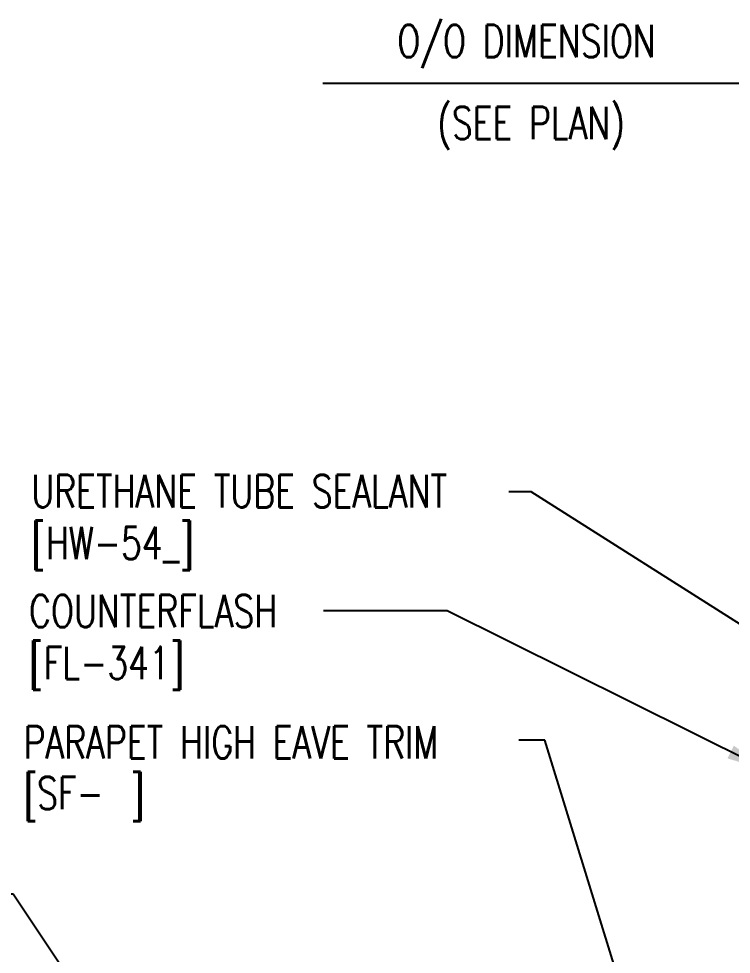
# Model space of a CAD drawing. Header units: inches. Extents: x -2.7 to 41.1, y 9.6 to 45.4.
# Drawn here: x 19.98 to 28.22, y 30.31 to 41.13 of the extents above; entities that cross this region are included whole.
import ezdxf

# ---------------------------------------------------------------- set-up
doc = ezdxf.new("R2010")
doc.units = ezdxf.units.IN
doc.header["$MEASUREMENT"] = 0
doc.layers.add('DIM', color=7, linetype='Continuous')
doc.layers.add('TEXT', color=2, linetype='Continuous')
doc.styles.add('TEXT1', font='ROMANS.shx', dxfattribs={"width": 0.75, "height": 0.375})
doc.dimstyles.new('DETAIL$7', dxfattribs={"dimscale": 4, "dimtxt": 0.09375, "dimasz": 0.125, "dimexe": 0.0625, "dimexo": 0.125, "dimgap": 0.0625, "dimtad": 1, "dimdec": 4, "dimzin": 3, "dimdsep": 46, "dimlunit": 4, "dimtxsty": 'TEXT1', "dimblk": 'ARCHTICK', "dimcen": 0.0625, "dimclrd": 7, "dimclre": 7, "dimclrt": 2, "dimadec": 0, "dimazin": 0, "dimtfac": 0.59375, "dimtdec": 4, "dimtmove": 0, "dimatfit": 3, "dimfxl": 0, "dimfrac": 2, "dimtolj": 1, "dimtzin": 3, "dimarcsym": 0})

# ---------------------------------------------------------------- blocks, each defined once
blk = doc.blocks.new('_ArchTick')
at = {"color": 0, "linetype": 'ByBlock', "const_width": 0.15}
blk.add_lwpolyline([(-0.5, -0.5), (0.5, 0.5)], dxfattribs=at)
blk = doc.blocks.new('dsc-HW-54_')
at = {"layer": 'TEXT', "style": 'TEXT1', "width": 0.75}
for s, p in [('URETHANE TUBE SEALANT', (0, 0)), ('[HW-54_]', (0, -0.6))]:
    blk.add_text(s, height=0.375, dxfattribs=at).set_placement(p)
at = {"layer": 'TEXT', "style": 'TEXT1', "flags": 1}
for tag, p in [('COLOR', (0, -1.2)), ('CALC', (0, -1.2)), ('OPT1', (0, -1.2)), ('OPT2', (0, -1.2)), ('OPT3', (0, -1.2)), ('GAGE', (0, -1.2)), ('SHPLN', (0, -1.2)), ('PART', (0, -1.2)), ('DESCRIPTION', (0, -1.2)), ('MULTIPLE', (0, -1.2)), ('SPARE1', (0, -1.8)), ('SPARE2', (0, -1.8)), ('SPARE3', (0, -1.8)), ('SPARE4', (0, -1.8)), ('SPARE5', (0, -1.8)), ('SPARE6', (0, -1.8)), ('SPARE7', (0, -1.8)), ('SPARE8', (0, -1.8)), ('SPARE9', (0, -1.8)), ('SPARE10', (0, -1.8))]:
    blk.add_attdef(tag, p, '', height=0.375, dxfattribs=at)
blk = doc.blocks.new('dsc-FL-341')
at = {"layer": 'TEXT', "style": 'TEXT1', "width": 0.75}
for s, p in [('COUNTERFLASH', (0, 0)), ('[FL-341]', (0, -0.6))]:
    blk.add_text(s, height=0.375, dxfattribs=at).set_placement(p)
at = {"layer": 'TEXT', "style": 'TEXT1', "flags": 1}
for tag, p in [('COLOR', (0, -1.2)), ('CALC', (0, -1.2)), ('OPT1', (0, -1.2)), ('OPT2', (0, -1.2)), ('OPT3', (0, -1.2)), ('GAGE', (0, -1.2)), ('SHPLN', (0, -1.2)), ('PART', (0, -1.2)), ('DESCRIPTION', (0, -1.2)), ('MULTIPLE', (0, -1.2)), ('SPARE1', (0, -1.8)), ('SPARE2', (0, -1.8)), ('SPARE3', (0, -1.8)), ('SPARE4', (0, -1.8)), ('SPARE5', (0, -1.8)), ('SPARE6', (0, -1.8)), ('SPARE7', (0, -1.8)), ('SPARE8', (0, -1.8)), ('SPARE9', (0, -1.8)), ('SPARE10', (0, -1.8))]:
    blk.add_attdef(tag, p, '', height=0.375, dxfattribs=at)
blk = doc.blocks.new('dsc-SF-')
at = {"layer": 'TEXT', "style": 'TEXT1', "width": 0.75}
blk.add_text('[     ]', height=0.375, dxfattribs=at).set_placement((0, -0.6))
for tag, p in [('Description', (0, 0)), ('Part', (0.155, -0.588))]:
    blk.add_attdef(tag, p, '', height=0.375, dxfattribs=at)
at = {"layer": 'TEXT', "style": 'TEXT1', "flags": 1}
for tag, p in [('Multiple', (-0.017, -1.202)), ('Color', (0, -1.2)), ('Opt1', (0, -1.2)), ('Opt2', (0, -1.2)), ('Opt3', (0, -1.2)), ('Gage', (0, -1.2)), ('ShpLn', (0, -1.2)), ('Calc', (0.005, -1.195)), ('Spare1', (0, -1.8)), ('Spare2', (0, -1.8)), ('Spare3', (0, -1.8)), ('Spare4', (0, -1.8)), ('Spare5', (0, -1.8)), ('Spare6', (0, -1.8)), ('Spare7', (0, -1.8)), ('Spare8', (0, -1.8)), ('Spare9', (0, -1.8)), ('Spare10', (0, -1.8))]:
    blk.add_attdef(tag, p, '', height=0.375, dxfattribs=at)

msp = doc.modelspace()

# ---------------------------------------------------------------- block references
for name, p in [('dsc-HW-54_', (20.12897, 35.47977)), ('dsc-FL-341', (20.10354, 34.09235))]:
    msp.add_blockref(name, p)
msp.add_blockref('dsc-SF-', (20.04001, 32.57534)).add_auto_attribs({'Part': 'SF-', 'Description': 'PARAPET HIGH EAVE TRIM'})

# ---------------------------------------------------------------- texts
at = {"layer": 'TEXT', "color": 2, "style": 'TEXT1', "width": 0.75}
for s, p in [('O/O DIMENSION', (24.3603, 40.68638)), ('(SEE PLAN)', (24.82368, 39.73998))]:
    msp.add_text(s, height=0.375, dxfattribs=at).set_placement(p)

# ---------------------------------------------------------------- leaders
at = {"layer": 'DIM'}
for points in [[(29.16068, 40.38381), (24.50336, 40.38381), (23.50103, 40.38381)], [(26.14833, 25.77436), (34.26618, 31.44692), (34.56891, 31.44692)]]:
    msp.add_leader(points, dimstyle='DETAIL$7', dxfattribs=at)
at = {"layer": 'TEXT'}
for points in [[(28.87151, 33.77899), (25.91082, 35.6575), (25.65118, 35.6575)], [(28.66321, 32.42685), (24.93716, 34.28221), (23.50912, 34.28221)], [(27.72492, 27.39844), (26.06617, 32.78777), (25.76758, 32.78777)], [(24.00978, 24.87016), (19.92001, 31.00665), (19.17461, 31.00665)]]:
    msp.add_leader(points, dimstyle='DETAIL$7', dxfattribs=at)

doc.saveas('drawing.dxf')
